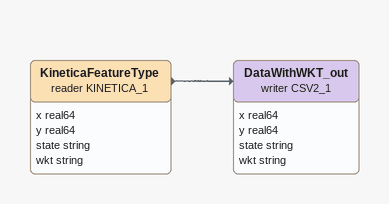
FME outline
KineticaFeatureType (reader KINETICA_1)
    attributes: x real64, y real64, state string, wkt string
    -> DataWithWKT_out (writer CSV2_1)
DataWithWKT_out (writer CSV2_1)
    attributes: x real64, y real64, state string, wkt string
